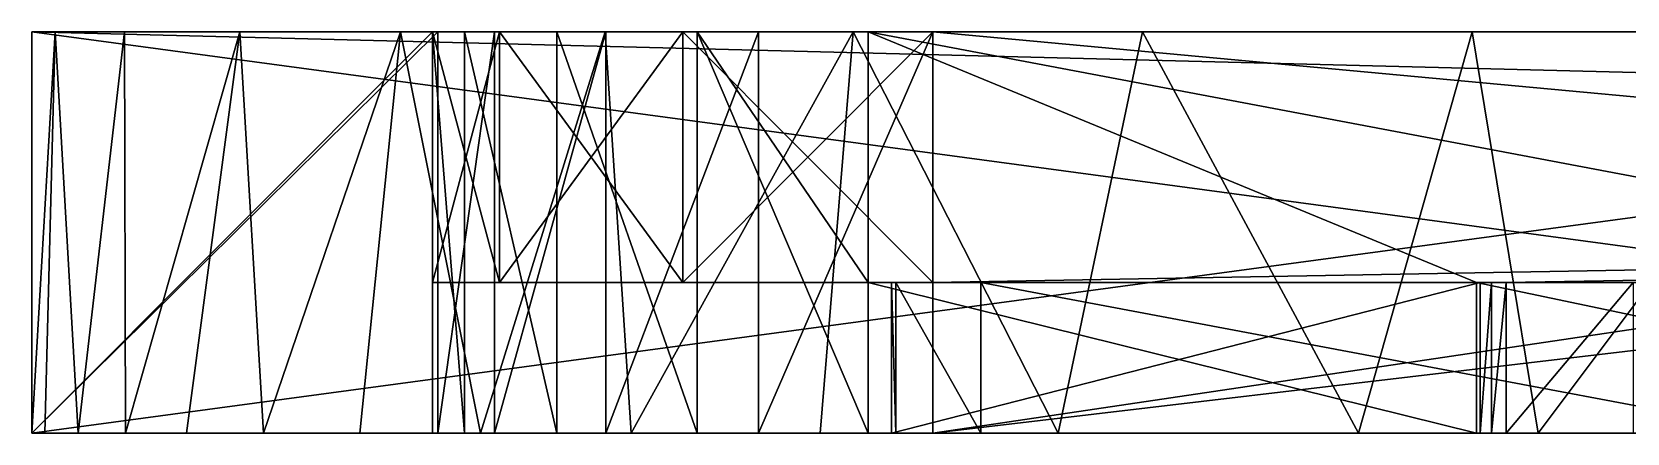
# Model space of a CAD drawing. Header units: millimetres. Extents: x -79 to 79, y 0 to 4.
# Drawn here: x -79 to -63.07, y 0 to 4 of the extents above; entities that cross this region are included whole.
import ezdxf

# ---------------------------------------------------------------- set-up
doc = ezdxf.new("R2010")
doc.units = ezdxf.units.MM
doc.header["$LTSCALE"] = 57.942387
for name, color, linetype in [('1', 7, 'CONTINUOUS'), ('11', 7, 'CONTINUOUS'), ('12', 7, 'CONTINUOUS'), ('120', 7, 'CONTINUOUS'), ('121', 7, 'CONTINUOUS'), ('123', 7, 'CONTINUOUS'), ('124', 7, 'CONTINUOUS'), ('14', 7, 'CONTINUOUS'), ('141', 7, 'CONTINUOUS'), ('146', 7, 'CONTINUOUS'), ('147', 7, 'CONTINUOUS'), ('149', 7, 'CONTINUOUS'), ('150', 7, 'CONTINUOUS'), ('151', 7, 'CONTINUOUS'), ('153', 7, 'CONTINUOUS'), ('173', 7, 'CONTINUOUS'), ('174', 7, 'CONTINUOUS'), ('179', 7, 'CONTINUOUS'), ('183', 7, 'CONTINUOUS'), ('184', 7, 'CONTINUOUS'), ('2', 7, 'CONTINUOUS'), ('210', 7, 'CONTINUOUS'), ('211', 7, 'CONTINUOUS'), ('3', 7, 'CONTINUOUS'), ('4', 7, 'CONTINUOUS'), ('5', 7, 'CONTINUOUS')]:
    doc.layers.add(name, color=color, linetype=linetype)

msp = doc.modelspace()

# ---------------------------------------------------------------- linework, layer by layer
at = {"layer": '1', "color": 250, "linetype": 'Continuous', "true_color": 0x272a2e}
for points in [[(-6.449, 0, 38.5), (6.449, 0, 38.5), (-79, 0, 42.5), (-6.449, 0, 38.5)], [(6.449, 0, 38.5), (20.319, 0, 38.174), (-79, 0, 42.5), (6.449, 0, 38.5)], [(-6.85, 0, 37.926), (-6.449, 0, 38.5), (-79, 0, 42.5), (-6.85, 0, 37.926)], [(-20.579, 0, 38.5), (-6.85, 0, 37.926), (-79, 0, 42.5), (-20.579, 0, 38.5)], [(20.579, 0, 38.5), (21.848, 0, 38.5), (-79, 0, 42.5), (20.579, 0, 38.5)], [(21.848, 0, 38.5), (35.977, 0, 38.5), (-79, 0, 42.5), (21.848, 0, 38.5)], [(20.432, 0, 38.351), (20.579, 0, 38.5), (-79, 0, 42.5), (20.432, 0, 38.351)], [(20.319, 0, 38.174), (20.432, 0, 38.351), (-79, 0, 42.5), (20.319, 0, 38.174)], [(-48.876, 0, 38.5), (-35.977, 0, 38.5), (-79, 0, 42.5), (-48.876, 0, 38.5)], [(-35.977, 0, 38.5), (-22.108, 0, 38.174), (-79, 0, 42.5), (-35.977, 0, 38.5)], [(-49.277, 0, 37.926), (-48.876, 0, 38.5), (-79, 0, 42.5), (-49.277, 0, 37.926)], [(-63.005, 0, 38.5), (-49.277, 0, 37.926), (-79, 0, 42.5), (-63.005, 0, 38.5)], [(35.977, 0, 38.5), (48.876, 0, 38.5), (-79, 0, 42.5), (35.977, 0, 38.5)], [(48.876, 0, 38.5), (62.745, 0, 38.174), (-79, 0, 42.5), (48.876, 0, 38.5)], [(63.005, 0, 38.5), (64.274, 0, 38.5), (-79, 0, 42.5), (63.005, 0, 38.5)], [(-79, 0, 42.5), (64.274, 0, 38.5), (79, 0, 42.5), (-79, 0, 42.5)], [(62.858, 0, 38.351), (63.005, 0, 38.5), (-79, 0, 42.5), (62.858, 0, 38.351)], [(62.745, 0, 38.174), (62.858, 0, 38.351), (-79, 0, 42.5), (62.745, 0, 38.174)], [(-21.848, 0, 38.5), (-20.579, 0, 38.5), (-79, 0, 42.5), (-21.848, 0, 38.5)], [(-21.994, 0, 38.351), (-21.848, 0, 38.5), (-79, 0, 42.5), (-21.994, 0, 38.351)], [(-22.108, 0, 38.174), (-21.994, 0, 38.351), (-79, 0, 42.5), (-22.108, 0, 38.174)], [(-64.274, 0, 38.5), (-63.005, 0, 38.5), (-79, 0, 42.5), (-64.274, 0, 38.5)], [(-64.421, 0, 38.351), (-64.274, 0, 38.5), (-79, 0, 42.5), (-64.421, 0, 38.351)], [(-64.534, 0, 38.174), (-64.421, 0, 38.351), (-79, 0, 42.5), (-64.534, 0, 38.174)], [(-70.416, 0, 26.41), (-64.534, 0, 38.174), (-79, 0, 42.5), (-70.416, 0, 26.41)], [(-70.372, 0, 25.437), (-70.416, 0, 26.41), (-79, 0, 42.5), (-70.372, 0, 25.437)], [(-69.522, 0, 24.963), (-70.372, 0, 25.437), (-79, 0, 17.5), (-69.522, 0, 24.963)], [(-79, 0, 17.5), (-70.372, 0, 25.437), (-79, 0, 42.5), (-79, 0, 17.5)], [(-49.25, 0, 17.5), (-69.522, 0, 24.963), (-79, 0, 17.5), (-49.25, 0, 17.5)], [(-76.687, 0, -53.701), (-75.724, 0, -53.925), (-79, 0, -42.235), (-76.687, 0, -53.701)], [(-79, 0, -42.235), (-75.724, 0, -53.925), (-75, 0, -45.742), (-79, 0, -42.235)], [(-77.456, 0, -53.484), (-76.687, 0, -53.701), (-79, 0, -42.235), (-77.456, 0, -53.484)], [(-78.066, 0, -53.267), (-77.456, 0, -53.484), (-79, 0, -42.235), (-78.066, 0, -53.267)], [(-78.537, 0, -53.04), (-78.066, 0, -53.267), (-79, 0, -42.235), (-78.537, 0, -53.04)], [(-78.87, 0, -52.787), (-78.537, 0, -53.04), (-79, 0, -42.235), (-78.87, 0, -52.787)], [(-79, 0, -52.5), (-78.87, 0, -52.787), (-79, 0, -42.235), (-79, 0, -52.5)], [(-75, 0, -42.235), (-79, 0, -42.235), (-75, 0, -45.742), (-75, 0, -42.235)], [(-70, 0, -21.5), (-57.25, 0, -21.5), (-79, 0, -17.5), (-70, 0, -21.5)], [(-79, 0, -17.5), (-57.25, 0, -21.5), (-49.25, 0, -17.5), (-79, 0, -17.5)], [(-71.742, 0, -21.813), (-70, 0, -21.5), (-79, 0, -17.5), (-71.742, 0, -21.813)], [(-73.266, 0, -22.714), (-71.742, 0, -21.813), (-79, 0, -17.5), (-73.266, 0, -22.714)], [(-74.38, 0, -24.089), (-73.266, 0, -22.714), (-79, 0, -17.5), (-74.38, 0, -24.089)], [(-74.946, 0, -25.765), (-74.38, 0, -24.089), (-79, 0, -17.5), (-74.946, 0, -25.765)], [(-79, 0, -25.765), (-74.946, 0, -25.765), (-79, 0, -17.5), (-79, 0, -25.765)], [(-75.724, 0, -53.925), (-74.519, 0, -54.16), (-75, 0, -45.742), (-75.724, 0, -53.925)], [(-75, 0, -45.742), (-74.519, 0, -54.16), (-74.679, 0, -47.504), (-75, 0, -45.742)], [(-74.679, 0, -47.504), (-74.519, 0, -54.16), (-73.758, 0, -49.04), (-74.679, 0, -47.504)], [(-74.519, 0, -54.16), (-73.013, 0, -54.409), (-73.758, 0, -49.04), (-74.519, 0, -54.16)], [(-73.758, 0, -49.04), (-73.013, 0, -54.409), (-72.355, 0, -50.153), (-73.758, 0, -49.04)], [(-73.013, 0, -54.409), (-71.126, 0, -54.676), (-72.355, 0, -50.153), (-73.013, 0, -54.409)], [(-72.355, 0, -50.153), (-71.126, 0, -54.676), (-70.649, 0, -50.7), (-72.355, 0, -50.153)], [(-71.126, 0, -54.676), (-68.751, 0, -54.963), (-70.649, 0, -50.7), (-71.126, 0, -54.676)], [(-68.751, 0, -54.963), (-65.749, 0, -55.272), (-70.649, 0, -50.7), (-68.751, 0, -54.963)], [(-70.649, 0, -50.7), (-65.749, 0, -55.272), (-64.572, 0, -51.365), (-70.649, 0, -50.7)], [(-61.525, 0, 24.963), (-69.522, 0, 24.963), (-49.25, 0, 17.5), (-61.525, 0, 24.963)], [(-65.749, 0, -55.272), (-63.957, 0, -55.435), (-64.572, 0, -51.365), (-65.749, 0, -55.272)], [(-61.934, 0, -55.604), (-59.646, 0, -55.779), (-64.572, 0, -51.365), (-61.934, 0, -55.604)], [(-64.572, 0, -51.365), (-59.646, 0, -55.779), (-57.4, 0, -51.927), (-64.572, 0, -51.365)], [(-63.957, 0, -55.435), (-61.934, 0, -55.604), (-64.572, 0, -51.365), (-63.957, 0, -55.435)]]:
    msp.add_3dface(points, dxfattribs=at)
at = {"layer": '11', "color": 250, "linetype": 'Continuous', "true_color": 0x272a2e}
for points in [[(-79, 0, -52.5), (-79, 0, -42.235), (-79, 4, -52.5), (-79, 0, -52.5)], [(-79, 4, -52.5), (-79, 0, -42.235), (-79, 4, -42.235), (-79, 4, -52.5)], [(-79, 0, -25.765), (-79, 0, -17.5), (-79, 4, -25.765), (-79, 0, -25.765)], [(-79, 4, -25.765), (-79, 0, -17.5), (-79, 4, -17.5), (-79, 4, -25.765)]]:
    msp.add_3dface(points, dxfattribs=at)
at = {"layer": '12', "color": 250, "linetype": 'Continuous', "true_color": 0x272a2e}
for points in [[(-79, 0, -17.5), (-49.25, 0, -17.5), (-79, 4, -17.5), (-79, 0, -17.5)], [(-79, 4, -17.5), (-49.25, 0, -17.5), (-49.25, 4, -17.5), (-79, 4, -17.5)]]:
    msp.add_3dface(points, dxfattribs=at)
at = {"layer": '120', "color": 250, "linetype": 'Continuous', "true_color": 0x272a2e}
for points in [[(-64.534, 0, 38.174), (-70.416, 0, 26.41), (-64.534, 1.5, 38.174), (-64.534, 0, 38.174)], [(-70.416, 0, 26.41), (-70.416, 1.5, 26.41), (-64.534, 1.5, 38.174), (-70.416, 0, 26.41)]]:
    msp.add_3dface(points, dxfattribs=at)
at = {"layer": '121', "color": 250, "linetype": 'Continuous', "true_color": 0x272a2e}
for points in [[(-64.421, 0, 38.351), (-64.534, 0, 38.174), (-64.421, 1.5, 38.351), (-64.421, 0, 38.351)], [(-64.534, 0, 38.174), (-64.534, 1.5, 38.174), (-64.421, 1.5, 38.351), (-64.534, 0, 38.174)], [(-64.274, 0, 38.5), (-64.421, 0, 38.351), (-64.274, 1.5, 38.5), (-64.274, 0, 38.5)], [(-64.421, 0, 38.351), (-64.421, 1.5, 38.351), (-64.274, 1.5, 38.5), (-64.421, 0, 38.351)]]:
    msp.add_3dface(points, dxfattribs=at)
at = {"layer": '123', "color": 250, "linetype": 'Continuous', "true_color": 0x272a2e}
for points in [[(-69.522, 0, 24.963), (-61.525, 0, 24.963), (-69.522, 1.5, 24.963), (-69.522, 0, 24.963)], [(-61.525, 0, 24.963), (-61.525, 1.5, 24.963), (-69.522, 1.5, 24.963), (-61.525, 0, 24.963)]]:
    msp.add_3dface(points, dxfattribs=at)
at = {"layer": '124', "color": 250, "linetype": 'Continuous', "true_color": 0x272a2e}
for points in [[(-70.416, 0, 26.41), (-70.372, 0, 25.437), (-70.416, 1.5, 26.41), (-70.416, 0, 26.41)], [(-70.372, 0, 25.437), (-70.372, 1.5, 25.437), (-70.416, 1.5, 26.41), (-70.372, 0, 25.437)], [(-70.372, 0, 25.437), (-69.522, 0, 24.963), (-70.372, 1.5, 25.437), (-70.372, 0, 25.437)], [(-69.522, 0, 24.963), (-69.522, 1.5, 24.963), (-70.372, 1.5, 25.437), (-69.522, 0, 24.963)]]:
    msp.add_3dface(points, dxfattribs=at)
at = {"layer": '14', "color": 250, "linetype": 'Continuous', "true_color": 0x272a2e}
for points in [[(-78.87, 0, -52.787), (-79, 0, -52.5), (-78.768, 4, -52.883), (-78.87, 0, -52.787)], [(-79, 0, -52.5), (-79, 4, -52.5), (-78.768, 4, -52.883), (-79, 0, -52.5)], [(-78.537, 0, -53.04), (-78.87, 0, -52.787), (-78.768, 4, -52.883), (-78.537, 0, -53.04)], [(-78.074, 4, -53.263), (-78.537, 0, -53.04), (-78.768, 4, -52.883), (-78.074, 4, -53.263)], [(-78.066, 0, -53.267), (-78.537, 0, -53.04), (-78.074, 4, -53.263), (-78.066, 0, -53.267)], [(-76.922, 4, -53.639), (-78.066, 0, -53.267), (-78.074, 4, -53.263), (-76.922, 4, -53.639)], [(-77.456, 0, -53.484), (-78.066, 0, -53.267), (-76.922, 4, -53.639), (-77.456, 0, -53.484)], [(-76.687, 0, -53.701), (-77.456, 0, -53.484), (-76.922, 4, -53.639), (-76.687, 0, -53.701)], [(-75.318, 4, -54.009), (-76.687, 0, -53.701), (-76.922, 4, -53.639), (-75.318, 4, -54.009)], [(-75.724, 0, -53.925), (-76.687, 0, -53.701), (-75.318, 4, -54.009), (-75.724, 0, -53.925)], [(-74.519, 0, -54.16), (-75.724, 0, -53.925), (-75.318, 4, -54.009), (-74.519, 0, -54.16)], [(-73.273, 4, -54.369), (-74.519, 0, -54.16), (-75.318, 4, -54.009), (-73.273, 4, -54.369)], [(-73.013, 0, -54.409), (-74.519, 0, -54.16), (-73.273, 4, -54.369), (-73.013, 0, -54.409)], [(-70.797, 4, -54.719), (-73.013, 0, -54.409), (-73.273, 4, -54.369), (-70.797, 4, -54.719)], [(-71.126, 0, -54.676), (-73.013, 0, -54.409), (-70.797, 4, -54.719), (-71.126, 0, -54.676)], [(-68.751, 0, -54.963), (-71.126, 0, -54.676), (-70.797, 4, -54.719), (-68.751, 0, -54.963)], [(-67.906, 4, -55.055), (-68.751, 0, -54.963), (-70.797, 4, -54.719), (-67.906, 4, -55.055)], [(-65.749, 0, -55.272), (-68.751, 0, -54.963), (-67.906, 4, -55.055), (-65.749, 0, -55.272)], [(-64.616, 4, -55.377), (-65.749, 0, -55.272), (-67.906, 4, -55.055), (-64.616, 4, -55.377)], [(-63.957, 0, -55.435), (-65.749, 0, -55.272), (-64.616, 4, -55.377), (-63.957, 0, -55.435)], [(-60.948, 4, -55.681), (-63.957, 0, -55.435), (-64.616, 4, -55.377), (-60.948, 4, -55.681)], [(-61.934, 0, -55.604), (-63.957, 0, -55.435), (-60.948, 4, -55.681), (-61.934, 0, -55.604)]]:
    msp.add_3dface(points, dxfattribs=at)
at = {"layer": '141', "color": 250, "linetype": 'Continuous', "true_color": 0x272a2e}
for points in [[(-49.25, 4, 17.5), (-79, 4, 17.5), (-70, 4, 21.5), (-49.25, 4, 17.5)], [(-79, 4, 17.5), (-79, 4, 42.5), (-75, 4, 33.5), (-79, 4, 17.5)], [(-70, 4, 21.5), (-79, 4, 17.5), (-72.5, 4, 22.17), (-70, 4, 21.5)], [(-72.5, 4, 22.17), (-79, 4, 17.5), (-74.33, 4, 24), (-72.5, 4, 22.17)], [(-74.33, 4, 24), (-79, 4, 17.5), (-75, 4, 26.5), (-74.33, 4, 24)], [(-75, 4, 26.5), (-79, 4, 17.5), (-75, 4, 33.5), (-75, 4, 26.5)], [(-79, 4, 42.5), (79, 4, 42.5), (-70, 4, 38.5), (-79, 4, 42.5)], [(-75, 4, 33.5), (-79, 4, 42.5), (-74.33, 4, 36), (-75, 4, 33.5)], [(-74.33, 4, 36), (-79, 4, 42.5), (-72.5, 4, 37.83), (-74.33, 4, 36)], [(-72.5, 4, 37.83), (-79, 4, 42.5), (-70, 4, 38.5), (-72.5, 4, 37.83)], [(-79, 4, -25.765), (-79, 4, -17.5), (-71.742, 4, -21.813), (-79, 4, -25.765)], [(-74.946, 4, -25.765), (-79, 4, -25.765), (-74.38, 4, -24.089), (-74.946, 4, -25.765)], [(-74.38, 4, -24.089), (-79, 4, -25.765), (-73.266, 4, -22.714), (-74.38, 4, -24.089)], [(-73.266, 4, -22.714), (-79, 4, -25.765), (-71.742, 4, -21.813), (-73.266, 4, -22.714)], [(-79, 4, -17.5), (-49.25, 4, -17.5), (-71.742, 4, -21.813), (-79, 4, -17.5)], [(-79, 4, -52.5), (-79, 4, -42.235), (-75, 4, -42.235), (-79, 4, -52.5)], [(-78.768, 4, -52.883), (-79, 4, -52.5), (-75, 4, -42.235), (-78.768, 4, -52.883)], [(-78.074, 4, -53.263), (-78.768, 4, -52.883), (-75, 4, -42.235), (-78.074, 4, -53.263)], [(-76.922, 4, -53.639), (-78.074, 4, -53.263), (-75, 4, -42.235), (-76.922, 4, -53.639)], [(-75.318, 4, -54.009), (-76.922, 4, -53.639), (-75, 4, -42.235), (-75.318, 4, -54.009)], [(-73.273, 4, -54.369), (-75.318, 4, -54.009), (-73.758, 4, -49.04), (-73.273, 4, -54.369)], [(-73.758, 4, -49.04), (-75.318, 4, -54.009), (-74.679, 4, -47.504), (-73.758, 4, -49.04)], [(-74.679, 4, -47.504), (-75.318, 4, -54.009), (-75, 4, -45.742), (-74.679, 4, -47.504)], [(-75, 4, -45.742), (-75.318, 4, -54.009), (-75, 4, -42.235), (-75, 4, -45.742)], [(-72.355, 4, -50.153), (-73.273, 4, -54.369), (-73.758, 4, -49.04), (-72.355, 4, -50.153)], [(-70.797, 4, -54.719), (-73.273, 4, -54.369), (-72.355, 4, -50.153), (-70.797, 4, -54.719)], [(-70.649, 4, -50.7), (-70.797, 4, -54.719), (-72.355, 4, -50.153), (-70.649, 4, -50.7)], [(-71.742, 4, -21.813), (-49.25, 4, -17.5), (-70, 4, -21.5), (-71.742, 4, -21.813)], [(-67.906, 4, -55.055), (-70.797, 4, -54.719), (-70.649, 4, -50.7), (-67.906, 4, -55.055)], [(-55.359, 4, -52.059), (-67.906, 4, -55.055), (-70.649, 4, -50.7), (-55.359, 4, -52.059)], [(-43, 4, 21.5), (-49.25, 4, 17.5), (-70, 4, 21.5), (-43, 4, 21.5)], [(-70, 4, 38.5), (79, 4, 42.5), (70, 4, 38.5), (-70, 4, 38.5)], [(-70, 4, -21.5), (-49.25, 4, -17.5), (-43, 4, -21.5), (-70, 4, -21.5)], [(-64.616, 4, -55.377), (-67.906, 4, -55.055), (-55.359, 4, -52.059), (-64.616, 4, -55.377)], [(-60.948, 4, -55.681), (-64.616, 4, -55.377), (-55.359, 4, -52.059), (-60.948, 4, -55.681)]]:
    msp.add_3dface(points, dxfattribs=at)
at = {"layer": '146', "color": 250, "linetype": 'Continuous', "true_color": 0x272a2e}
for points in [[(-64.274, 1.5, 38.5), (-70, 1.5, 38.5), (70, 4, 38.5), (-64.274, 1.5, 38.5)], [(-70, 1.5, 38.5), (-70, 4, 38.5), (70, 4, 38.5), (-70, 1.5, 38.5)], [(-63.005, 1.5, 38.5), (-64.274, 1.5, 38.5), (70, 4, 38.5), (-63.005, 1.5, 38.5)], [(-63.005, 0, 38.5), (-64.274, 0, 38.5), (-63.005, 1.5, 38.5), (-63.005, 0, 38.5)], [(-63.005, 1.5, 38.5), (-64.274, 0, 38.5), (-64.274, 1.5, 38.5), (-63.005, 1.5, 38.5)]]:
    msp.add_3dface(points, dxfattribs=at)
at = {"layer": '147', "color": 250, "linetype": 'Continuous', "true_color": 0x272a2e}
for points in [[(-70, 1.5, 21.5), (-43, 1.5, 21.5), (-70, 4, 21.5), (-70, 1.5, 21.5)], [(-43, 1.5, 21.5), (-43, 4, 21.5), (-70, 4, 21.5), (-43, 1.5, 21.5)]]:
    msp.add_3dface(points, dxfattribs=at)
at = {"layer": '149', "color": 250, "linetype": 'Continuous', "true_color": 0x272a2e}
for points in [[(-57.25, 1.5, -21.5), (-70, 0, -21.5), (-43, 4, -21.5), (-57.25, 1.5, -21.5)], [(-70, 0, -21.5), (-70, 4, -21.5), (-43, 4, -21.5), (-70, 0, -21.5)], [(-57.25, 0, -21.5), (-70, 0, -21.5), (-57.25, 1.5, -21.5), (-57.25, 0, -21.5)]]:
    msp.add_3dface(points, dxfattribs=at)
at = {"layer": '150', "color": 250, "linetype": 'Continuous', "true_color": 0x272a2e}
for points in [[(-75, 0, -42.235), (-75, 0, -45.742), (-75, 4, -45.742), (-75, 0, -42.235)], [(-75, 0, -42.235), (-75, 4, -45.742), (-75, 4, -42.235), (-75, 0, -42.235)]]:
    msp.add_3dface(points, dxfattribs=at)
at = {"layer": '151', "color": 250, "linetype": 'Continuous', "true_color": 0x272a2e}
for points in [[(-57.4, 1.5, -51.927), (-55.359, 4, -52.059), (-70.649, 4, -50.7), (-57.4, 1.5, -51.927)], [(-57.4, 1.5, -51.927), (-70.649, 4, -50.7), (-64.572, 1.5, -51.365), (-57.4, 1.5, -51.927)], [(-64.572, 1.5, -51.365), (-70.649, 4, -50.7), (-70.649, 1.5, -50.7), (-64.572, 1.5, -51.365)]]:
    msp.add_3dface(points, dxfattribs=at)
at = {"layer": '153', "color": 250, "linetype": 'Continuous', "true_color": 0x272a2e}
for points in [[(-75, 1.5, 33.5), (-75, 1.5, 26.5), (-75, 4, 33.5), (-75, 1.5, 33.5)], [(-75, 1.5, 26.5), (-75, 4, 26.5), (-75, 4, 33.5), (-75, 1.5, 26.5)]]:
    msp.add_3dface(points, dxfattribs=at)
at = {"layer": '173', "color": 250, "linetype": 'Continuous', "true_color": 0x272a2e}
for points in [[(-75, 1.5, 26.5), (-74.33, 1.5, 24), (-75, 4, 26.5), (-75, 1.5, 26.5)], [(-74.33, 1.5, 24), (-74.33, 4, 24), (-75, 4, 26.5), (-74.33, 1.5, 24)], [(-74.33, 1.5, 24), (-72.5, 1.5, 22.17), (-74.33, 4, 24), (-74.33, 1.5, 24)], [(-72.5, 1.5, 22.17), (-72.5, 4, 22.17), (-74.33, 4, 24), (-72.5, 1.5, 22.17)], [(-72.5, 1.5, 22.17), (-70, 1.5, 21.5), (-72.5, 4, 22.17), (-72.5, 1.5, 22.17)], [(-70, 1.5, 21.5), (-70, 4, 21.5), (-72.5, 4, 22.17), (-70, 1.5, 21.5)]]:
    msp.add_3dface(points, dxfattribs=at)
at = {"layer": '174', "color": 250, "linetype": 'Continuous', "true_color": 0x272a2e}
for points in [[(-74.33, 1.5, 36), (-75, 1.5, 33.5), (-74.33, 4, 36), (-74.33, 1.5, 36)], [(-75, 1.5, 33.5), (-75, 4, 33.5), (-74.33, 4, 36), (-75, 1.5, 33.5)], [(-72.5, 1.5, 37.83), (-74.33, 1.5, 36), (-72.5, 4, 37.83), (-72.5, 1.5, 37.83)], [(-74.33, 1.5, 36), (-74.33, 4, 36), (-72.5, 4, 37.83), (-74.33, 1.5, 36)], [(-70, 1.5, 38.5), (-72.5, 1.5, 37.83), (-70, 4, 38.5), (-70, 1.5, 38.5)], [(-72.5, 1.5, 37.83), (-72.5, 4, 37.83), (-70, 4, 38.5), (-72.5, 1.5, 37.83)]]:
    msp.add_3dface(points, dxfattribs=at)
at = {"layer": '179', "color": 250, "linetype": 'Continuous', "true_color": 0x272a2e}
for points in [[(-70.649, 0, -50.7), (-64.572, 0, -51.365), (-70.649, 1.5, -50.7), (-70.649, 0, -50.7)], [(-64.572, 0, -51.365), (-64.572, 1.5, -51.365), (-70.649, 1.5, -50.7), (-64.572, 0, -51.365)], [(-64.572, 0, -51.365), (-57.4, 0, -51.927), (-64.572, 1.5, -51.365), (-64.572, 0, -51.365)], [(-57.4, 0, -51.927), (-57.4, 1.5, -51.927), (-64.572, 1.5, -51.365), (-57.4, 0, -51.927)]]:
    msp.add_3dface(points, dxfattribs=at)
at = {"layer": '183', "color": 250, "linetype": 'Continuous', "true_color": 0x272a2e}
for points in [[(-75, 0, -45.742), (-74.679, 0, -47.504), (-75, 4, -45.742), (-75, 0, -45.742)], [(-74.679, 0, -47.504), (-74.679, 4, -47.504), (-75, 4, -45.742), (-74.679, 0, -47.504)], [(-74.679, 0, -47.504), (-73.758, 0, -49.04), (-74.679, 4, -47.504), (-74.679, 0, -47.504)], [(-73.758, 0, -49.04), (-73.758, 4, -49.04), (-74.679, 4, -47.504), (-73.758, 0, -49.04)], [(-73.758, 0, -49.04), (-72.355, 0, -50.153), (-73.758, 4, -49.04), (-73.758, 0, -49.04)], [(-72.355, 0, -50.153), (-72.355, 4, -50.153), (-73.758, 4, -49.04), (-72.355, 0, -50.153)], [(-72.355, 0, -50.153), (-70.649, 0, -50.7), (-72.355, 4, -50.153), (-72.355, 0, -50.153)], [(-72.355, 4, -50.153), (-70.649, 0, -50.7), (-70.649, 1.5, -50.7), (-72.355, 4, -50.153)], [(-70.649, 4, -50.7), (-72.355, 4, -50.153), (-70.649, 1.5, -50.7), (-70.649, 4, -50.7)]]:
    msp.add_3dface(points, dxfattribs=at)
at = {"layer": '184', "color": 250, "linetype": 'Continuous', "true_color": 0x272a2e}
for points in [[(-74.38, 0, -24.089), (-74.946, 0, -25.765), (-74.38, 4, -24.089), (-74.38, 0, -24.089)], [(-74.946, 0, -25.765), (-74.946, 4, -25.765), (-74.38, 4, -24.089), (-74.946, 0, -25.765)], [(-73.266, 0, -22.714), (-74.38, 0, -24.089), (-73.266, 4, -22.714), (-73.266, 0, -22.714)], [(-74.38, 0, -24.089), (-74.38, 4, -24.089), (-73.266, 4, -22.714), (-74.38, 0, -24.089)], [(-71.742, 0, -21.813), (-73.266, 0, -22.714), (-71.742, 4, -21.813), (-71.742, 0, -21.813)], [(-73.266, 0, -22.714), (-73.266, 4, -22.714), (-71.742, 4, -21.813), (-73.266, 0, -22.714)], [(-70, 0, -21.5), (-71.742, 0, -21.813), (-70, 4, -21.5), (-70, 0, -21.5)], [(-71.742, 0, -21.813), (-71.742, 4, -21.813), (-70, 4, -21.5), (-71.742, 0, -21.813)]]:
    msp.add_3dface(points, dxfattribs=at)
at = {"layer": '2', "color": 250, "linetype": 'Continuous', "true_color": 0x272a2e}
for points in [[(-75, 1.5, 33.5), (-74.33, 1.5, 36), (-75, 1.5, 26.5), (-75, 1.5, 33.5)], [(-75, 1.5, 26.5), (-74.33, 1.5, 36), (-74.33, 1.5, 24), (-75, 1.5, 26.5)], [(-74.33, 1.5, 36), (-72.5, 1.5, 37.83), (-74.33, 1.5, 24), (-74.33, 1.5, 36)], [(-74.33, 1.5, 24), (-72.5, 1.5, 37.83), (-72.5, 1.5, 22.17), (-74.33, 1.5, 24)], [(-70.416, 1.5, 26.41), (-70.372, 1.5, 25.437), (-72.5, 1.5, 22.17), (-70.416, 1.5, 26.41)], [(-72.5, 1.5, 22.17), (-70.372, 1.5, 25.437), (-70, 1.5, 21.5), (-72.5, 1.5, 22.17)], [(-70, 1.5, 38.5), (-70.416, 1.5, 26.41), (-72.5, 1.5, 22.17), (-70, 1.5, 38.5)], [(-72.5, 1.5, 37.83), (-70, 1.5, 38.5), (-72.5, 1.5, 22.17), (-72.5, 1.5, 37.83)], [(-64.534, 1.5, 38.174), (-70.416, 1.5, 26.41), (-70, 1.5, 38.5), (-64.534, 1.5, 38.174)], [(-70.372, 1.5, 25.437), (-69.522, 1.5, 24.963), (-70, 1.5, 21.5), (-70.372, 1.5, 25.437)], [(-57.484, 1.5, 23.216), (-56.6, 1.5, 22.85), (-70, 1.5, 21.5), (-57.484, 1.5, 23.216)], [(-70, 1.5, 21.5), (-56.6, 1.5, 22.85), (-43, 1.5, 21.5), (-70, 1.5, 21.5)], [(-57.85, 1.5, 24.1), (-57.484, 1.5, 23.216), (-70, 1.5, 21.5), (-57.85, 1.5, 24.1)], [(-61.525, 1.5, 24.963), (-57.85, 1.5, 24.1), (-70, 1.5, 21.5), (-61.525, 1.5, 24.963)], [(-69.522, 1.5, 24.963), (-61.525, 1.5, 24.963), (-70, 1.5, 21.5), (-69.522, 1.5, 24.963)], [(-64.421, 1.5, 38.351), (-64.534, 1.5, 38.174), (-70, 1.5, 38.5), (-64.421, 1.5, 38.351)], [(-64.274, 1.5, 38.5), (-64.421, 1.5, 38.351), (-70, 1.5, 38.5), (-64.274, 1.5, 38.5)]]:
    msp.add_3dface(points, dxfattribs=at)
at = {"layer": '210', "color": 250, "linetype": 'Continuous', "true_color": 0x272a2e}
for points in [[(-74.946, 0, -25.765), (-79, 0, -25.765), (-74.946, 4, -25.765), (-74.946, 0, -25.765)], [(-79, 0, -25.765), (-79, 4, -25.765), (-74.946, 4, -25.765), (-79, 0, -25.765)]]:
    msp.add_3dface(points, dxfattribs=at)
at = {"layer": '211', "color": 250, "linetype": 'Continuous', "true_color": 0x272a2e}
for points in [[(-79, 0, -42.235), (-75, 0, -42.235), (-75, 4, -42.235), (-79, 0, -42.235)], [(-79, 4, -42.235), (-79, 0, -42.235), (-75, 4, -42.235), (-79, 4, -42.235)]]:
    msp.add_3dface(points, dxfattribs=at)
at = {"layer": '3', "color": 250, "linetype": 'Continuous', "true_color": 0x272a2e}
for points in [[(-49.25, 0, 17.5), (-79, 0, 17.5), (-49.25, 4, 17.5), (-49.25, 0, 17.5)], [(-49.25, 4, 17.5), (-79, 0, 17.5), (-79, 4, 17.5), (-49.25, 4, 17.5)]]:
    msp.add_3dface(points, dxfattribs=at)
at = {"layer": '4', "color": 250, "linetype": 'Continuous', "true_color": 0x272a2e}
for points in [[(-79, 0, 17.5), (-79, 0, 42.5), (-79, 4, 17.5), (-79, 0, 17.5)], [(-79, 4, 17.5), (-79, 0, 42.5), (-79, 4, 42.5), (-79, 4, 17.5)]]:
    msp.add_3dface(points, dxfattribs=at)
at = {"layer": '5', "color": 250, "linetype": 'Continuous', "true_color": 0x272a2e}
for points in [[(-79, 0, 42.5), (79, 0, 42.5), (-79, 4, 42.5), (-79, 0, 42.5)], [(-79, 4, 42.5), (79, 0, 42.5), (79, 4, 42.5), (-79, 4, 42.5)]]:
    msp.add_3dface(points, dxfattribs=at)

doc.saveas('drawing.dxf')
